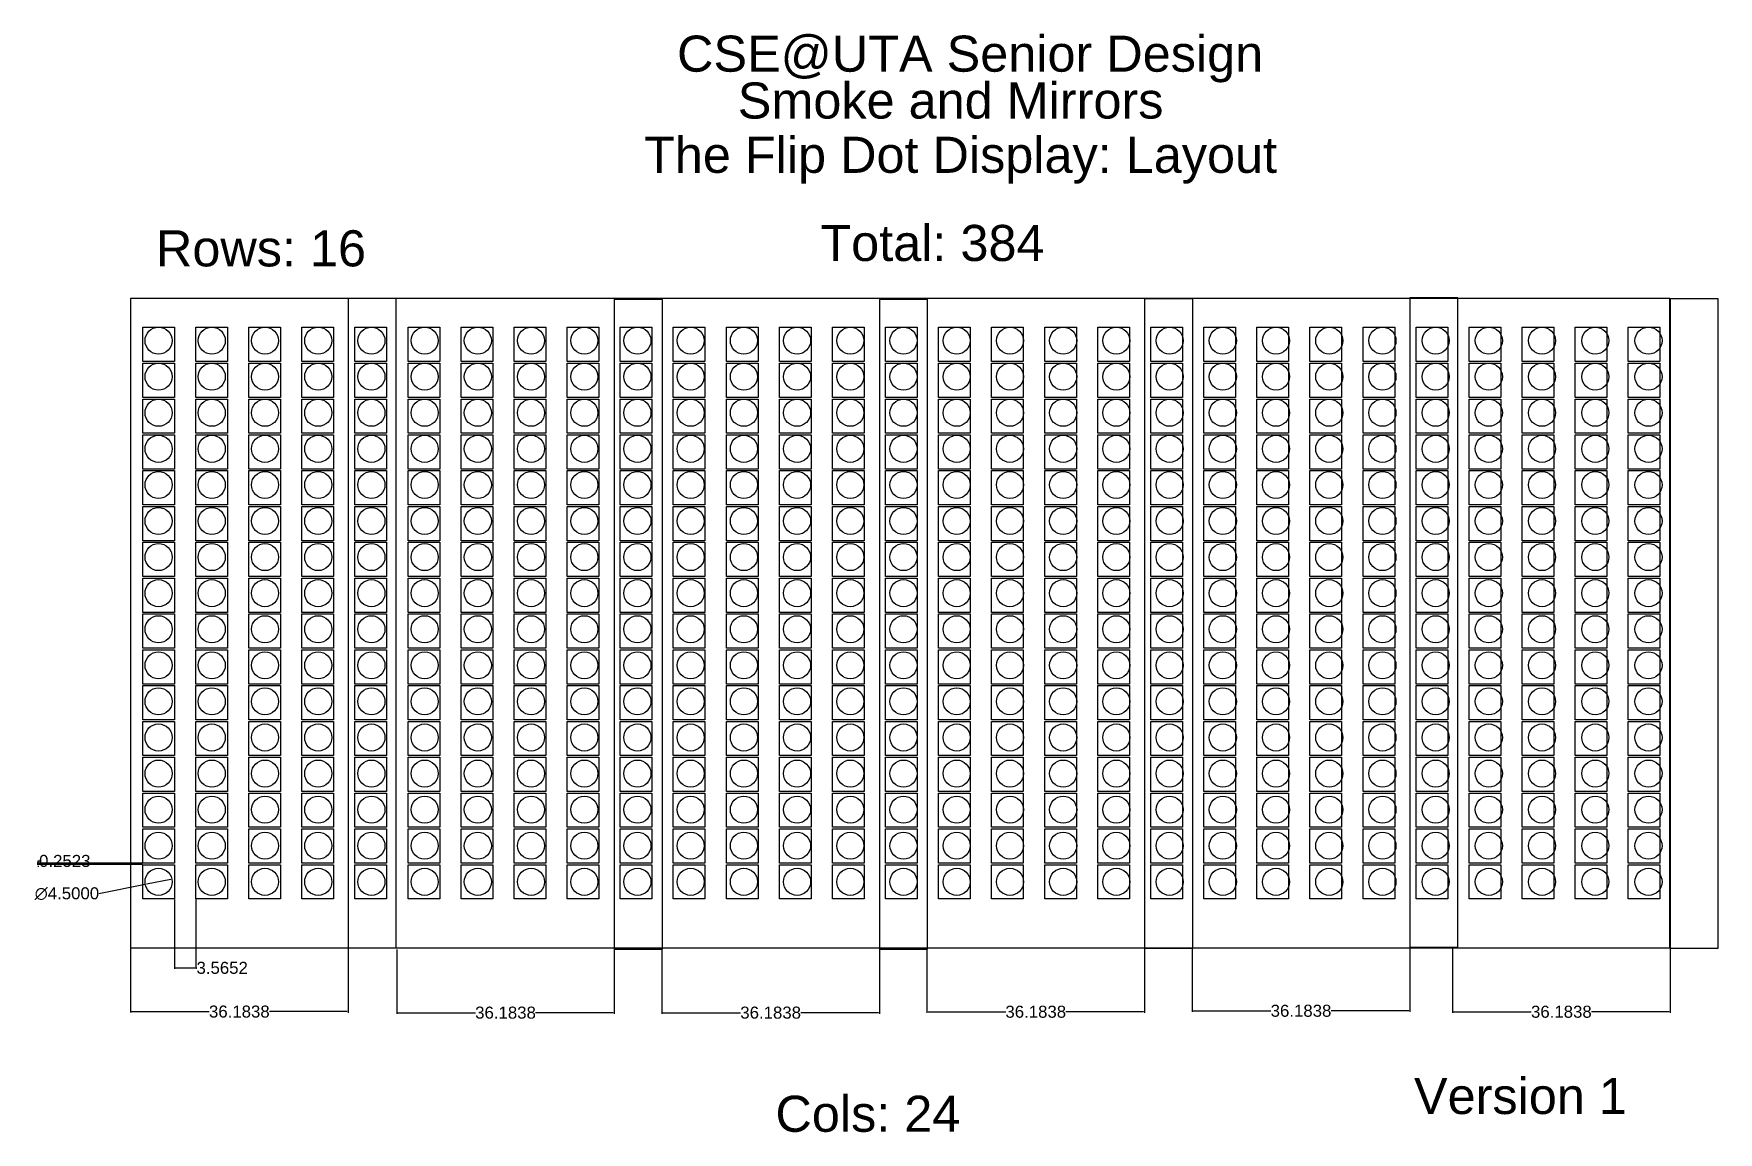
# Model space of a CAD drawing. Header units: inches. Extents: x -16 to 264, y -31 to 152.
import ezdxf

# ---------------------------------------------------------------- set-up
doc = ezdxf.new("R2010")
doc.units = ezdxf.units.IN
doc.header["$MEASUREMENT"] = 0
doc.layers.get('Defpoints').update_dxf_attribs({"color": 2})
doc.layers.add('Layer1', color=2, linetype='Continuous')
doc.layers.add('lol', color=1, linetype='Continuous')
doc.styles.add('Annotative', font='Arial.ttf')
doc.styles.get("Standard").update_dxf_attribs({"font": 'Arial.ttf'})
doc.dimstyles.get("Standard").update_dxf_attribs({"dimtxt": 2, "dimasz": 0.18, "dimexe": 0.18, "dimexo": 0.0625, "dimgap": 0.09, "dimtad": 0, "dimtih": 1, "dimtoh": 1, "dimdec": 4, "dimzin": 0, "dimdsep": 46, "dimtxsty": 'Standard', "dimcen": 0.09, "dimadec": 0, "dimazin": 0, "dimtfac": 1, "dimtdec": 4, "dimtofl": 0, "dimtmove": 0, "dimatfit": 2, "dimfxl": 1, "dimtolj": 1, "dimtzin": 0, "dimarcsym": 0})

# ---------------------------------------------------------------- blocks, each defined once
blk = doc.blocks.new('*D2')
at = {"color": 0, "lineweight": -2, "transparency": 16777216}
for p, q in [((0, -0.05), (0, -10.76)), ((36.19, -0.06), (36.19, -10.77)), ((0.18, -10.58), (13.09, -10.59)), ((36.01, -10.59), (23.09, -10.59))]:
    blk.add_line(p, q, dxfattribs=at)
at = {"color": 0, "transparency": 16777216}
for points in [[(0.18, -10.55), (0.18, -10.61), (0, -10.58)], [(36.01, -10.56), (36.01, -10.62), (36.19, -10.59)]]:
    blk.add_solid(points, dxfattribs=at)
at = {"layer": 'Defpoints', "color": 0, "transparency": 16777216}
for p in [(0, 0.01), (36.19, 0), (36.19, -10.59)]:
    blk.add_point(p, dxfattribs=at)
at = {"color": 0, "transparency": 16777216, "insert": (18.09, -10.59), "char_height": 2, "width": 2.5943, "attachment_point": 5}
blk.add_mtext('\\A1;36.1838', dxfattribs=at)
blk = doc.blocks.new('*D4')
at = {"color": 0, "lineweight": -2, "transparency": 16777216}
for p, q in [((44.27, -0.24), (44.26, -10.95)), ((80.45, -0.24), (80.45, -10.95)), ((44.45, -10.77), (57.36, -10.77)), ((80.27, -10.77), (67.36, -10.77))]:
    blk.add_line(p, q, dxfattribs=at)
at = {"color": 0, "transparency": 16777216}
for points in [[(44.45, -10.74), (44.45, -10.8), (44.26, -10.77)], [(80.27, -10.74), (80.27, -10.8), (80.45, -10.77)]]:
    blk.add_solid(points, dxfattribs=at)
at = {"layer": 'Defpoints', "color": 0, "transparency": 16777216}
for p in [(44.27, -0.17), (80.45, -0.18), (80.45, -10.77)]:
    blk.add_point(p, dxfattribs=at)
at = {"color": 0, "transparency": 16777216, "insert": (62.36, -10.77), "char_height": 2, "width": 2.5943, "attachment_point": 5}
blk.add_mtext('\\A1;36.1838', dxfattribs=at)
blk = doc.blocks.new('*D6')
at = {"color": 0, "lineweight": -2, "transparency": 16777216}
for p, q in [((88.36, -0.24), (88.36, -10.95)), ((124.54, -0.25), (124.54, -10.96)), ((88.54, -10.77), (101.45, -10.77)), ((124.36, -10.78), (111.45, -10.77))]:
    blk.add_line(p, q, dxfattribs=at)
at = {"color": 0, "transparency": 16777216}
for points in [[(88.54, -10.74), (88.54, -10.8), (88.36, -10.77)], [(124.36, -10.75), (124.36, -10.81), (124.54, -10.78)]]:
    blk.add_solid(points, dxfattribs=at)
at = {"layer": 'Defpoints', "color": 0, "transparency": 16777216}
for p in [(88.36, -0.18), (124.54, -0.19), (124.54, -10.78)]:
    blk.add_point(p, dxfattribs=at)
at = {"color": 0, "transparency": 16777216, "insert": (106.45, -10.77), "char_height": 2, "width": 2.5943, "attachment_point": 5}
blk.add_mtext('\\A1;36.1838', dxfattribs=at)
blk = doc.blocks.new('*D8')
at = {"color": 0, "lineweight": -2, "transparency": 16777216}
for p, q in [((132.45, -0.08), (132.45, -10.79)), ((168.63, -0.09), (168.63, -10.8)), ((132.63, -10.61), (145.54, -10.62)), ((168.45, -10.62), (155.54, -10.62))]:
    blk.add_line(p, q, dxfattribs=at)
at = {"color": 0, "transparency": 16777216}
for points in [[(132.63, -10.58), (132.63, -10.64), (132.45, -10.61)], [(168.45, -10.59), (168.45, -10.65), (168.63, -10.62)]]:
    blk.add_solid(points, dxfattribs=at)
at = {"layer": 'Defpoints', "color": 0, "transparency": 16777216}
for p in [(132.45, -0.02), (168.63, -0.03), (168.63, -10.62)]:
    blk.add_point(p, dxfattribs=at)
at = {"color": 0, "transparency": 16777216, "insert": (150.54, -10.62), "char_height": 2, "width": 2.5943, "attachment_point": 5}
blk.add_mtext('\\A1;36.1838', dxfattribs=at)
blk = doc.blocks.new('*D10')
at = {"color": 0, "lineweight": -2, "transparency": 16777216}
for p, q in [((176.56, 0.08), (176.56, -10.63)), ((212.75, 0.07), (212.74, -10.64)), ((176.74, -10.45), (189.65, -10.46)), ((212.56, -10.46), (199.65, -10.46))]:
    blk.add_line(p, q, dxfattribs=at)
at = {"color": 0, "transparency": 16777216}
for points in [[(176.74, -10.42), (176.74, -10.48), (176.56, -10.45)], [(212.56, -10.43), (212.56, -10.49), (212.74, -10.46)]]:
    blk.add_solid(points, dxfattribs=at)
at = {"layer": 'Defpoints', "color": 0, "transparency": 16777216}
for p in [(176.56, 0.14), (212.75, 0.13), (212.74, -10.46)]:
    blk.add_point(p, dxfattribs=at)
at = {"color": 0, "transparency": 16777216, "insert": (194.65, -10.46), "char_height": 2, "width": 2.5943, "attachment_point": 5}
blk.add_mtext('\\A1;36.1838', dxfattribs=at)
blk = doc.blocks.new('*D12')
at = {"color": 0, "lineweight": -2, "transparency": 16777216}
for p, q in [((219.86, -0.08), (219.85, -10.79)), ((256.04, -0.09), (256.04, -10.8)), ((220.03, -10.61), (232.94, -10.61)), ((255.86, -10.62), (242.95, -10.62))]:
    blk.add_line(p, q, dxfattribs=at)
at = {"color": 0, "transparency": 16777216}
for points in [[(220.03, -10.58), (220.03, -10.64), (219.85, -10.61)], [(255.86, -10.59), (255.86, -10.65), (256.04, -10.62)]]:
    blk.add_solid(points, dxfattribs=at)
at = {"layer": 'Defpoints', "color": 0, "transparency": 16777216}
for p in [(219.86, -0.02), (256.04, -0.03), (256.04, -10.62)]:
    blk.add_point(p, dxfattribs=at)
at = {"color": 0, "transparency": 16777216, "insert": (237.95, -10.62), "char_height": 2, "width": 2.5943, "attachment_point": 5}
blk.add_mtext('\\A1;36.1838', dxfattribs=at)
blk = doc.blocks.new('*U13')
blk.add_circle((0, 0), 2.25)
blk = doc.blocks.new('*U14')
at = {"layer": 'lol', "color": 0, "linetype": 'ByBlock', "lineweight": -2, "transparency": 16777216}
for p in [(0, 90), (8.85, 90), (17.7, 90), (26.55, 90), (35.4, 90), (44.25, 90), (53.1, 90), (61.95, 90), (70.8, 90), (79.64, 90), (88.49, 90), (97.34, 90), (106.19, 90), (115.04, 90), (123.89, 90), (132.74, 90), (141.59, 90), (150.44, 90), (159.29, 90), (168.14, 90), (176.99, 90), (185.84, 90), (194.69, 90), (203.54, 90), (212.39, 90), (221.23, 90), (230.08, 90), (238.93, 90), (247.78, 90), (0, 84), (8.85, 84), (17.7, 84), (26.55, 84), (35.4, 84), (44.25, 84), (53.1, 84), (61.95, 84), (70.8, 84), (79.64, 84), (88.49, 84), (97.34, 84), (106.19, 84), (115.04, 84), (123.89, 84), (132.74, 84), (141.59, 84), (150.44, 84), (159.29, 84), (168.14, 84), (176.99, 84), (185.84, 84), (194.69, 84), (203.54, 84), (212.39, 84), (221.23, 84), (230.08, 84), (238.93, 84), (247.78, 84), (0, 78), (8.85, 78), (17.7, 78), (26.55, 78), (35.4, 78), (44.25, 78), (53.1, 78), (61.95, 78), (70.8, 78), (79.64, 78), (88.49, 78), (97.34, 78), (106.19, 78), (115.04, 78), (123.89, 78), (132.74, 78), (141.59, 78), (150.44, 78), (159.29, 78), (168.14, 78), (176.99, 78), (185.84, 78), (194.69, 78), (203.54, 78), (212.39, 78), (221.23, 78), (230.08, 78), (238.93, 78), (247.78, 78), (0, 72), (8.85, 72), (17.7, 72), (26.55, 72), (35.4, 72), (44.25, 72), (53.1, 72), (61.95, 72), (70.8, 72), (79.64, 72), (88.49, 72), (97.34, 72), (106.19, 72), (115.04, 72), (123.89, 72), (132.74, 72), (141.59, 72), (150.44, 72), (159.29, 72), (168.14, 72), (176.99, 72), (185.84, 72), (194.69, 72), (203.54, 72), (212.39, 72), (221.23, 72), (230.08, 72), (238.93, 72), (247.78, 72), (0, 66), (8.85, 66), (17.7, 66), (26.55, 66), (35.4, 66), (44.25, 66), (53.1, 66), (61.95, 66), (70.8, 66), (79.64, 66), (88.49, 66), (97.34, 66), (106.19, 66), (115.04, 66), (123.89, 66), (132.74, 66), (141.59, 66), (150.44, 66), (159.29, 66), (168.14, 66), (176.99, 66), (185.84, 66), (194.69, 66), (203.54, 66), (212.39, 66), (221.23, 66), (230.08, 66), (238.93, 66), (247.78, 66), (0, 60), (8.85, 60), (17.7, 60), (26.55, 60), (35.4, 60), (44.25, 60), (53.1, 60), (61.95, 60), (70.8, 60), (79.64, 60), (88.49, 60), (97.34, 60), (106.19, 60), (115.04, 60), (123.89, 60), (132.74, 60), (141.59, 60), (150.44, 60), (159.29, 60), (168.14, 60), (176.99, 60), (185.84, 60), (194.69, 60), (203.54, 60), (212.39, 60), (221.23, 60), (230.08, 60), (238.93, 60), (247.78, 60), (0, 54), (8.85, 54), (17.7, 54), (26.55, 54), (35.4, 54), (44.25, 54), (53.1, 54), (61.95, 54), (70.8, 54), (79.64, 54), (88.49, 54), (97.34, 54), (106.19, 54), (115.04, 54), (123.89, 54), (132.74, 54), (141.59, 54), (150.44, 54), (159.29, 54), (168.14, 54), (176.99, 54), (185.84, 54), (194.69, 54), (203.54, 54), (212.39, 54), (221.23, 54), (230.08, 54), (238.93, 54), (247.78, 54), (0, 48), (8.85, 48), (17.7, 48), (26.55, 48), (35.4, 48), (44.25, 48), (53.1, 48), (61.95, 48), (70.8, 48), (79.64, 48), (88.49, 48), (97.34, 48), (106.19, 48), (115.04, 48), (123.89, 48), (132.74, 48), (141.59, 48), (150.44, 48), (159.29, 48), (168.14, 48), (176.99, 48), (185.84, 48), (194.69, 48), (203.54, 48), (212.39, 48), (221.23, 48), (230.08, 48), (238.93, 48), (247.78, 48), (0, 42), (8.85, 42), (17.7, 42), (26.55, 42), (35.4, 42), (44.25, 42), (53.1, 42), (61.95, 42), (70.8, 42), (79.64, 42), (88.49, 42), (97.34, 42), (106.19, 42), (115.04, 42), (123.89, 42), (132.74, 42), (141.59, 42), (150.44, 42), (159.29, 42), (168.14, 42), (176.99, 42), (185.84, 42), (194.69, 42), (203.54, 42), (212.39, 42), (221.23, 42), (230.08, 42), (238.93, 42), (247.78, 42), (0, 36), (8.85, 36), (17.7, 36), (26.55, 36), (35.4, 36), (44.25, 36), (53.1, 36), (61.95, 36), (70.8, 36), (79.64, 36), (88.49, 36), (97.34, 36), (106.19, 36), (115.04, 36), (123.89, 36), (132.74, 36), (141.59, 36), (150.44, 36), (159.29, 36), (168.14, 36), (176.99, 36), (185.84, 36), (194.69, 36), (203.54, 36), (212.39, 36), (221.23, 36), (230.08, 36), (238.93, 36), (247.78, 36), (0, 30), (8.85, 30), (17.7, 30), (26.55, 30), (35.4, 30), (44.25, 30), (53.1, 30), (61.95, 30), (70.8, 30), (79.64, 30), (88.49, 30), (97.34, 30), (106.19, 30), (115.04, 30), (123.89, 30), (132.74, 30), (141.59, 30), (150.44, 30), (159.29, 30), (168.14, 30), (176.99, 30), (185.84, 30), (194.69, 30), (203.54, 30), (212.39, 30), (221.23, 30), (230.08, 30), (238.93, 30), (247.78, 30), (0, 24), (8.85, 24), (17.7, 24), (26.55, 24), (35.4, 24), (44.25, 24), (53.1, 24), (61.95, 24), (70.8, 24), (79.64, 24), (88.49, 24), (97.34, 24), (106.19, 24), (115.04, 24), (123.89, 24), (132.74, 24), (141.59, 24), (150.44, 24), (159.29, 24), (168.14, 24), (176.99, 24), (185.84, 24), (194.69, 24), (203.54, 24), (212.39, 24), (221.23, 24), (230.08, 24), (238.93, 24), (247.78, 24), (0, 18), (8.85, 18), (17.7, 18), (26.55, 18), (35.4, 18), (44.25, 18), (53.1, 18), (61.95, 18), (70.8, 18), (79.64, 18), (88.49, 18), (97.34, 18), (106.19, 18), (115.04, 18), (123.89, 18), (132.74, 18), (141.59, 18), (150.44, 18), (159.29, 18), (168.14, 18), (176.99, 18), (185.84, 18), (194.69, 18), (203.54, 18), (212.39, 18), (221.23, 18), (230.08, 18), (238.93, 18), (247.78, 18), (0, 12), (8.85, 12), (17.7, 12), (26.55, 12), (35.4, 12), (44.25, 12), (53.1, 12), (61.95, 12), (70.8, 12), (79.64, 12), (88.49, 12), (97.34, 12), (106.19, 12), (115.04, 12), (123.89, 12), (132.74, 12), (141.59, 12), (150.44, 12), (159.29, 12), (168.14, 12), (176.99, 12), (185.84, 12), (194.69, 12), (203.54, 12), (212.39, 12), (221.23, 12), (230.08, 12), (238.93, 12), (247.78, 12), (0, 6), (8.85, 6), (17.7, 6), (26.55, 6), (35.4, 6), (44.25, 6), (53.1, 6), (61.95, 6), (70.8, 6), (79.64, 6), (88.49, 6), (97.34, 6), (106.19, 6), (115.04, 6), (123.89, 6), (132.74, 6), (141.59, 6), (150.44, 6), (159.29, 6), (168.14, 6), (176.99, 6), (185.84, 6), (194.69, 6), (203.54, 6), (212.39, 6), (221.23, 6), (230.08, 6), (238.93, 6), (247.78, 6), (0, 0), (8.85, 0), (17.7, 0), (26.55, 0), (35.4, 0), (44.25, 0), (53.1, 0), (61.95, 0), (70.8, 0), (79.64, 0), (88.49, 0), (97.34, 0), (106.19, 0), (115.04, 0), (123.89, 0), (132.74, 0), (141.59, 0), (150.44, 0), (159.29, 0), (168.14, 0), (176.99, 0), (185.84, 0), (194.69, 0), (203.54, 0), (212.39, 0), (221.23, 0), (230.08, 0), (238.93, 0), (247.78, 0)]:
    blk.add_blockref('*U13', p, dxfattribs=at)
blk = doc.blocks.new('*U15')
blk.add_lwpolyline([(-2.63, 2.85), (2.63, 2.85), (2.63, -2.85), (-2.63, -2.85)], close=True)
blk = doc.blocks.new('*U16')
at = {"layer": 'Layer1', "color": 0, "linetype": 'ByBlock', "lineweight": -2, "transparency": 16777216}
for p in [(0, 89.36), (8.82, 89.36), (17.65, 89.36), (26.47, 89.36), (35.29, 89.36), (44.12, 89.36), (52.94, 89.36), (61.76, 89.36), (70.59, 89.36), (79.41, 89.36), (88.23, 89.36), (97.06, 89.36), (105.88, 89.36), (114.7, 89.36), (123.53, 89.36), (132.35, 89.36), (141.17, 89.36), (150, 89.36), (158.82, 89.36), (167.64, 89.36), (176.47, 89.36), (185.29, 89.36), (194.11, 89.36), (202.94, 89.36), (211.76, 89.36), (220.58, 89.36), (229.41, 89.36), (238.23, 89.36), (247.05, 89.36), (0, 83.4), (8.82, 83.4), (17.65, 83.4), (26.47, 83.4), (35.29, 83.4), (44.12, 83.4), (52.94, 83.4), (61.76, 83.4), (70.59, 83.4), (79.41, 83.4), (88.23, 83.4), (97.06, 83.4), (105.88, 83.4), (114.7, 83.4), (123.53, 83.4), (132.35, 83.4), (141.17, 83.4), (150, 83.4), (158.82, 83.4), (167.64, 83.4), (176.47, 83.4), (185.29, 83.4), (194.11, 83.4), (202.94, 83.4), (211.76, 83.4), (220.58, 83.4), (229.41, 83.4), (238.23, 83.4), (247.05, 83.4), (0, 77.44), (8.82, 77.44), (17.65, 77.44), (26.47, 77.44), (35.29, 77.44), (44.12, 77.44), (52.94, 77.44), (61.76, 77.44), (70.59, 77.44), (79.41, 77.44), (88.23, 77.44), (97.06, 77.44), (105.88, 77.44), (114.7, 77.44), (123.53, 77.44), (132.35, 77.44), (141.17, 77.44), (150, 77.44), (158.82, 77.44), (167.64, 77.44), (176.47, 77.44), (185.29, 77.44), (194.11, 77.44), (202.94, 77.44), (211.76, 77.44), (220.58, 77.44), (229.41, 77.44), (238.23, 77.44), (247.05, 77.44), (0, 71.49), (8.82, 71.49), (17.65, 71.49), (26.47, 71.49), (35.29, 71.49), (44.12, 71.49), (52.94, 71.49), (61.76, 71.49), (70.59, 71.49), (79.41, 71.49), (88.23, 71.49), (97.06, 71.49), (105.88, 71.49), (114.7, 71.49), (123.53, 71.49), (132.35, 71.49), (141.17, 71.49), (150, 71.49), (158.82, 71.49), (167.64, 71.49), (176.47, 71.49), (185.29, 71.49), (194.11, 71.49), (202.94, 71.49), (211.76, 71.49), (220.58, 71.49), (229.41, 71.49), (238.23, 71.49), (247.05, 71.49), (0, 65.53), (8.82, 65.53), (17.65, 65.53), (26.47, 65.53), (35.29, 65.53), (44.12, 65.53), (52.94, 65.53), (61.76, 65.53), (70.59, 65.53), (79.41, 65.53), (88.23, 65.53), (97.06, 65.53), (105.88, 65.53), (114.7, 65.53), (123.53, 65.53), (132.35, 65.53), (141.17, 65.53), (150, 65.53), (158.82, 65.53), (167.64, 65.53), (176.47, 65.53), (185.29, 65.53), (194.11, 65.53), (202.94, 65.53), (211.76, 65.53), (220.58, 65.53), (229.41, 65.53), (238.23, 65.53), (247.05, 65.53), (0, 59.57), (8.82, 59.57), (17.65, 59.57), (26.47, 59.57), (35.29, 59.57), (44.12, 59.57), (52.94, 59.57), (61.76, 59.57), (70.59, 59.57), (79.41, 59.57), (88.23, 59.57), (97.06, 59.57), (105.88, 59.57), (114.7, 59.57), (123.53, 59.57), (132.35, 59.57), (141.17, 59.57), (150, 59.57), (158.82, 59.57), (167.64, 59.57), (176.47, 59.57), (185.29, 59.57), (194.11, 59.57), (202.94, 59.57), (211.76, 59.57), (220.58, 59.57), (229.41, 59.57), (238.23, 59.57), (247.05, 59.57), (0, 53.62), (8.82, 53.62), (17.65, 53.62), (26.47, 53.62), (35.29, 53.62), (44.12, 53.62), (52.94, 53.62), (61.76, 53.62), (70.59, 53.62), (79.41, 53.62), (88.23, 53.62), (97.06, 53.62), (105.88, 53.62), (114.7, 53.62), (123.53, 53.62), (132.35, 53.62), (141.17, 53.62), (150, 53.62), (158.82, 53.62), (167.64, 53.62), (176.47, 53.62), (185.29, 53.62), (194.11, 53.62), (202.94, 53.62), (211.76, 53.62), (220.58, 53.62), (229.41, 53.62), (238.23, 53.62), (247.05, 53.62), (0, 47.66), (8.82, 47.66), (17.65, 47.66), (26.47, 47.66), (35.29, 47.66), (44.12, 47.66), (52.94, 47.66), (61.76, 47.66), (70.59, 47.66), (79.41, 47.66), (88.23, 47.66), (97.06, 47.66), (105.88, 47.66), (114.7, 47.66), (123.53, 47.66), (132.35, 47.66), (141.17, 47.66), (150, 47.66), (158.82, 47.66), (167.64, 47.66), (176.47, 47.66), (185.29, 47.66), (194.11, 47.66), (202.94, 47.66), (211.76, 47.66), (220.58, 47.66), (229.41, 47.66), (238.23, 47.66), (247.05, 47.66), (0, 41.7), (8.82, 41.7), (17.65, 41.7), (26.47, 41.7), (35.29, 41.7), (44.12, 41.7), (52.94, 41.7), (61.76, 41.7), (70.59, 41.7), (79.41, 41.7), (88.23, 41.7), (97.06, 41.7), (105.88, 41.7), (114.7, 41.7), (123.53, 41.7), (132.35, 41.7), (141.17, 41.7), (150, 41.7), (158.82, 41.7), (167.64, 41.7), (176.47, 41.7), (185.29, 41.7), (194.11, 41.7), (202.94, 41.7), (211.76, 41.7), (220.58, 41.7), (229.41, 41.7), (238.23, 41.7), (247.05, 41.7), (0, 35.74), (8.82, 35.74), (17.65, 35.74), (26.47, 35.74), (35.29, 35.74), (44.12, 35.74), (52.94, 35.74), (61.76, 35.74), (70.59, 35.74), (79.41, 35.74), (88.23, 35.74), (97.06, 35.74), (105.88, 35.74), (114.7, 35.74), (123.53, 35.74), (132.35, 35.74), (141.17, 35.74), (150, 35.74), (158.82, 35.74), (167.64, 35.74), (176.47, 35.74), (185.29, 35.74), (194.11, 35.74), (202.94, 35.74), (211.76, 35.74), (220.58, 35.74), (229.41, 35.74), (238.23, 35.74), (247.05, 35.74), (0, 29.79), (8.82, 29.79), (17.65, 29.79), (26.47, 29.79), (35.29, 29.79), (44.12, 29.79), (52.94, 29.79), (61.76, 29.79), (70.59, 29.79), (79.41, 29.79), (88.23, 29.79), (97.06, 29.79), (105.88, 29.79), (114.7, 29.79), (123.53, 29.79), (132.35, 29.79), (141.17, 29.79), (150, 29.79), (158.82, 29.79), (167.64, 29.79), (176.47, 29.79), (185.29, 29.79), (194.11, 29.79), (202.94, 29.79), (211.76, 29.79), (220.58, 29.79), (229.41, 29.79), (238.23, 29.79), (247.05, 29.79), (0, 23.83), (8.82, 23.83), (17.65, 23.83), (26.47, 23.83), (35.29, 23.83), (44.12, 23.83), (52.94, 23.83), (61.76, 23.83), (70.59, 23.83), (79.41, 23.83), (88.23, 23.83), (97.06, 23.83), (105.88, 23.83), (114.7, 23.83), (123.53, 23.83), (132.35, 23.83), (141.17, 23.83), (150, 23.83), (158.82, 23.83), (167.64, 23.83), (176.47, 23.83), (185.29, 23.83), (194.11, 23.83), (202.94, 23.83), (211.76, 23.83), (220.58, 23.83), (229.41, 23.83), (238.23, 23.83), (247.05, 23.83), (0, 17.87), (8.82, 17.87), (17.65, 17.87), (26.47, 17.87), (35.29, 17.87), (44.12, 17.87), (52.94, 17.87), (61.76, 17.87), (70.59, 17.87), (79.41, 17.87), (88.23, 17.87), (97.06, 17.87), (105.88, 17.87), (114.7, 17.87), (123.53, 17.87), (132.35, 17.87), (141.17, 17.87), (150, 17.87), (158.82, 17.87), (167.64, 17.87), (176.47, 17.87), (185.29, 17.87), (194.11, 17.87), (202.94, 17.87), (211.76, 17.87), (220.58, 17.87), (229.41, 17.87), (238.23, 17.87), (247.05, 17.87), (0, 11.91), (8.82, 11.91), (17.65, 11.91), (26.47, 11.91), (35.29, 11.91), (44.12, 11.91), (52.94, 11.91), (61.76, 11.91), (70.59, 11.91), (79.41, 11.91), (88.23, 11.91), (97.06, 11.91), (105.88, 11.91), (114.7, 11.91), (123.53, 11.91), (132.35, 11.91), (141.17, 11.91), (150, 11.91), (158.82, 11.91), (167.64, 11.91), (176.47, 11.91), (185.29, 11.91), (194.11, 11.91), (202.94, 11.91), (211.76, 11.91), (220.58, 11.91), (229.41, 11.91), (238.23, 11.91), (247.05, 11.91), (0, 5.96), (8.82, 5.96), (17.65, 5.96), (26.47, 5.96), (35.29, 5.96), (44.12, 5.96), (52.94, 5.96), (61.76, 5.96), (70.59, 5.96), (79.41, 5.96), (88.23, 5.96), (97.06, 5.96), (105.88, 5.96), (114.7, 5.96), (123.53, 5.96), (132.35, 5.96), (141.17, 5.96), (150, 5.96), (158.82, 5.96), (167.64, 5.96), (176.47, 5.96), (185.29, 5.96), (194.11, 5.96), (202.94, 5.96), (211.76, 5.96), (220.58, 5.96), (229.41, 5.96), (238.23, 5.96), (247.05, 5.96), (0, 0), (8.82, 0), (17.65, 0), (26.47, 0), (35.29, 0), (44.12, 0), (52.94, 0), (61.76, 0), (70.59, 0), (79.41, 0), (88.23, 0), (97.06, 0), (105.88, 0), (114.7, 0), (123.53, 0), (132.35, 0), (141.17, 0), (150, 0), (158.82, 0), (167.64, 0), (176.47, 0), (185.29, 0), (194.11, 0), (202.94, 0), (211.76, 0), (220.58, 0), (229.41, 0), (238.23, 0), (247.05, 0)]:
    blk.add_blockref('*U15', p, dxfattribs=at)
blk = doc.blocks.new('*D20')
at = {"color": 0, "lineweight": -2, "transparency": 16777216}
for p, q in [((1.97, 14.1), (-15.52, 14.1)), ((-15.34, 14.28), (-15.34, 14.46)), ((-15.34, 14.46), (-15.16, 14.46)), ((1.97, 13.85), (-15.52, 13.85)), ((-15.34, 13.67), (-15.34, 13.49))]:
    blk.add_line(p, q, dxfattribs=at)
at = {"color": 0, "transparency": 16777216}
for points in [[(-15.37, 14.28), (-15.31, 14.28), (-15.34, 14.1)], [(-15.37, 13.67), (-15.31, 13.67), (-15.34, 13.85)]]:
    blk.add_solid(points, dxfattribs=at)
at = {"layer": 'Defpoints', "color": 0, "transparency": 16777216}
for p in [(-15.34, 14.1), (2.03, 14.1), (2.03, 13.85)]:
    blk.add_point(p, dxfattribs=at)
at = {"color": 0, "transparency": 16777216, "insert": (-10.94, 14.46), "char_height": 2, "attachment_point": 5}
blk.add_mtext('\\A1;0.2523', dxfattribs=at)
blk = doc.blocks.new('*D21')
at = {"color": 0, "lineweight": -2, "transparency": 16777216}
for p, q in [((7.29, 8.08), (7.29, -3.5)), ((10.85, 8.08), (10.85, -3.5)), ((7.47, -3.32), (10.67, -3.32)), ((10.85, -3.32), (11.03, -3.32))]:
    blk.add_line(p, q, dxfattribs=at)
at = {"color": 0, "transparency": 16777216}
for points in [[(7.47, -3.29), (7.47, -3.35), (7.29, -3.32)], [(10.67, -3.29), (10.67, -3.35), (10.85, -3.32)]]:
    blk.add_solid(points, dxfattribs=at)
at = {"layer": 'Defpoints', "color": 0, "transparency": 16777216}
for p in [(7.29, 8.15), (10.85, 8.15), (10.85, -3.32)]:
    blk.add_point(p, dxfattribs=at)
at = {"color": 0, "transparency": 16777216, "insert": (15.24, -3.32), "char_height": 2, "attachment_point": 5}
blk.add_mtext('\\A1;3.5652', dxfattribs=at)
blk = doc.blocks.new('*D22')
at = {"color": 0, "lineweight": -2, "transparency": 16777216}
for p, q in [((6.69, 11.4), (2.63, 10.59)), ((2.45, 10.56), (-5.26, 9.02))]:
    blk.add_line(p, q, dxfattribs=at)
at = {"color": 0, "transparency": 16777216}
for points in [[(6.68, 11.43), (6.69, 11.37), (6.86, 11.44)], [(2.62, 10.62), (2.63, 10.56), (2.45, 10.56)]]:
    blk.add_solid(points, dxfattribs=at)
at = {"layer": 'Defpoints', "color": 0, "transparency": 16777216}
for p in [(6.86, 11.44), (2.45, 10.56)]:
    blk.add_point(p, dxfattribs=at)
at = {"color": 0, "transparency": 16777216, "insert": (-10.58, 9.02), "char_height": 2, "attachment_point": 5}
blk.add_mtext('\\A1;∅4.5000', dxfattribs=at)

msp = doc.modelspace()

# ---------------------------------------------------------------- linework, layer by layer
for points in [[(0.00403, 0.00775), (256.00403, 0.00775), (256.00403, 108.00775), (0.00403, 108.00775)], [(36.18784, 0), (44.19803, 0), (44.19803, 108), (36.18784, 108)], [(80.45111, -0.18147), (88.46129, -0.18147), (88.46129, 107.81853), (80.45111, 107.81853)], [(124.54446, -0.18543), (132.55465, -0.18543), (132.55465, 107.81457), (124.54446, 107.81457)], [(168.63267, -0.0287), (176.64286, -0.0287), (176.64286, 107.9713), (168.63267, 107.9713)], [(212.74607, 0.13024), (220.75626, 0.13024), (220.75626, 108.13024), (212.74607, 108.13024)], [(256.03972, -0.02713), (264.04991, -0.02713), (264.04991, 107.97287), (256.03972, 107.97287)]]:
    msp.add_lwpolyline(points, close=True)

# ---------------------------------------------------------------- block references
at = {"layer": 'Layer1'}
msp.add_blockref('*U16', (4.6577, 10.99809), dxfattribs=at)
at = {"layer": 'lol'}
msp.add_blockref('*U14', (4.6577, 10.99809), dxfattribs=at)

# ---------------------------------------------------------------- texts
at = {"ltscale": 0.5, "style": 'Annotative'}
for s, p in [('CSE@UTA Senior Design', (90.88683, 145.71891)), ('Smoke and Mirrors', (100.98161, 137.92851)), ('The Flip Dot Display: Layout', (85.39668, 128.89874)), ('Total: 384', (114.72288, 114.23849)), ('Rows: 16', (4.22743, 113.34047)), ('Version 1', (213.44105, -27.61738)), ('Cols: 24', (107.25037, -30.5743))]:
    msp.add_text(s, height=6, dxfattribs=at).set_placement(p)

# ---------------------------------------------------------------- dimensions: what is measured, and where the dimension line sits
dim = msp.add_linear_dim(base=(-15.344698, 14.102865), p1=(2.027704, 13.85061), p2=(2.027704, 14.102865), angle=90, dimstyle='Standard')
dim.commit()
dim.dimension.update_dxf_attribs({"geometry": '*D20', "text_midpoint": (-10.941001, 14.462865)})
dim = msp.add_diameter_dim_2p(p1=(6.86413, 11.43878), p2=(2.45128, 10.5574), dimstyle='Standard')
dim.commit()
dim.dimension.update_dxf_attribs({"geometry": '*D22', "text_midpoint": (-10.57916, 9.01642), "dimtype": 163})
dim = msp.add_linear_dim(base=(10.85108, -3.31821), p1=(7.28584, 8.14557), p2=(10.85108, 8.14557), dimstyle='Standard')
dim.commit()
dim.dimension.update_dxf_attribs({"geometry": '*D21', "text_midpoint": (15.24114, -3.31821)})
for p1, p2, picture, middle in [((0.00403, 0.00775), (36.18784, 0), '*D2', (18.09367, -10.58825)), ((176.56227, 0.13799), (212.74607, 0.13024), '*D10', (194.6519, -10.45801)), ((44.2673, -0.17372), (80.45111, -0.18147), '*D4', (62.35694, -10.76972)), ((88.36065, -0.17768), (124.54446, -0.18543), '*D6', (106.45029, -10.77368)), ((132.44887, -0.02095), (168.63267, -0.0287), '*D8', (150.5385, -10.61695)), ((219.85591, -0.01938), (256.03972, -0.02713), '*D12', (237.94555, -10.61538))]:
    dim = msp.add_aligned_dim(p1=p1, p2=p2, distance=-10.59213, dimstyle='Standard')
    dim.commit()
    dim.dimension.update_dxf_attribs({"geometry": picture, "text_midpoint": middle})

doc.saveas('drawing.dxf')
